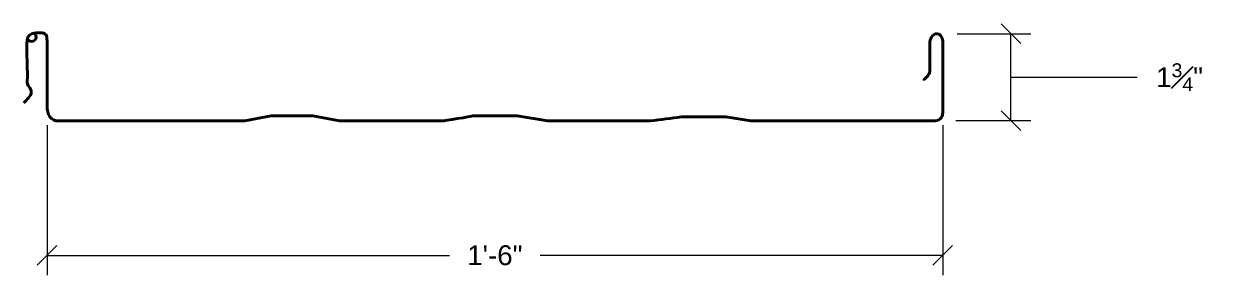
# Model space of a CAD drawing. Header units: inches. Extents: x -293 to 39679, y -468 to 488.
# Drawn here: x -71.5 to -47.53, y 2.83 to 7.89 of the extents above; entities that cross this region are included whole.
import ezdxf

# ---------------------------------------------------------------- set-up
doc = ezdxf.new("R2010")
doc.units = ezdxf.units.IN
doc.header["$MEASUREMENT"] = 0
doc.layers.get('Defpoints').update_dxf_attribs({"color": 3})
doc.layers.add('NSE-Panels 03', color=3, linetype='Continuous', lineweight=40)
doc.styles.add('004 - NSSM - Standard', font='arial.ttf', dxfattribs={"height": 0.4})
doc.dimstyles.new('004 - NSSM - Standard', dxfattribs={"dimtxt": 0.4, "dimasz": 0.4, "dimexe": 0.4, "dimexo": 0.4, "dimgap": 0.4, "dimtad": 0, "dimtih": 1, "dimtoh": 1, "dimdec": 4, "dimzin": 3, "dimdsep": 46, "dimlunit": 4, "dimtxsty": '004 - NSSM - Standard', "dimblk": 'OBLIQUE', "dimcen": 0.4, "dimclrd": 51, "dimclre": 51, "dimclrt": 256, "dimadec": 0, "dimazin": 0, "dimtfac": 0.7, "dimtdec": 4, "dimtmove": 1, "dimatfit": 2, "dimfxl": 1, "dimtfill": 1, "dimtfillclr": 11, "dimfrac": 1, "dimtolj": 1, "dimtzin": 0, "dimlwd": 0, "dimlwe": 0, "dimarcsym": 0})

# ---------------------------------------------------------------- blocks, each defined once
blk = doc.blocks.new('_Oblique')
at = {"color": 0, "linetype": 'ByBlock', "lineweight": -2}
blk.add_line((-0.5, -0.5), (0.5, 0.5), dxfattribs=at)
blk = doc.blocks.new('*D34')
at = {"color": 51, "lineweight": 0, "transparency": 16777216}
for p, q in [((-52.743, 7.689), (-51.258, 7.689)), ((-51.658, 5.938), (-51.658, 7.689)), ((-51.658, 6.813), (-49.925, 6.813)), ((-49.925, 6.813), (-49.125, 6.813)), ((-52.764, 5.938), (-51.258, 5.938))]:
    blk.add_line(p, q, dxfattribs=at)
at = {"layer": 'Defpoints', "color": 0, "transparency": 16777216}
for p in [(-53.143, 7.689), (-51.658, 7.689), (-53.164, 5.938)]:
    blk.add_point(p, dxfattribs=at)
at = {"color": 51, "lineweight": 0, "transparency": 16777216, "xscale": 0.4, "yscale": 0.4, "zscale": 0.4}
for p, rotation in [((-51.658, 7.689), 90), ((-51.658, 5.938), 270)]:
    blk.add_blockref('_Oblique', p, dxfattribs=dict(at, rotation=rotation))
at = {"transparency": 16777216, "insert": (-48.27, 6.813), "char_height": 0.4, "attachment_point": 5, "style": '004 - NSSM - Standard', "bg_fill": 3, "box_fill_scale": 1.25, "bg_fill_color": 256, "bg_fill_true_color": 13158600, "bg_fill_transparency": 0}
blk.add_mtext('\\A1;1{\\H0.7x;\\S3#4;}"', dxfattribs=at)
blk = doc.blocks.new('*D35')
at = {"color": 51, "lineweight": 0, "transparency": 16777216}
for p, q in [((-71.031, 5.845), (-71.031, 2.825)), ((-53.031, 5.845), (-53.031, 2.825)), ((-71.031, 3.225), (-62.944, 3.225)), ((-53.031, 3.225), (-61.118, 3.225))]:
    blk.add_line(p, q, dxfattribs=at)
at = {"layer": 'Defpoints', "color": 0, "transparency": 16777216}
for p in [(-71.031, 6.245), (-53.031, 6.245), (-53.031, 3.225)]:
    blk.add_point(p, dxfattribs=at)
at = {"color": 51, "lineweight": 0, "transparency": 16777216, "xscale": 0.4, "yscale": 0.4, "zscale": 0.4, "rotation": 180}
blk.add_blockref('_Oblique', (-71.031, 3.225), dxfattribs=at)
at = {"color": 51, "lineweight": 0, "transparency": 16777216, "xscale": 0.4, "yscale": 0.4, "zscale": 0.4}
blk.add_blockref('_Oblique', (-53.031, 3.225), dxfattribs=at)
at = {"transparency": 16777216, "insert": (-62.031, 3.225), "char_height": 0.4, "attachment_point": 5, "style": '004 - NSSM - Standard', "bg_fill": 3, "box_fill_scale": 1.25, "bg_fill_color": 256, "bg_fill_true_color": 13158600, "bg_fill_transparency": 0}
blk.add_mtext('\\A1;1\'-6"', dxfattribs=at)

msp = doc.modelspace()

# ---------------------------------------------------------------- linework, layer by layer
at = {"layer": 'NSE-Panels 03'}
msp.add_line((-56.8889, 5.93196), (-53.22836, 5.93196), dxfattribs=at)
for points in [[(-71.03077, 7.54346), (-71.03077, 6.24457)], [(-53.29012, 7.49946), (-53.29012, 6.93361)], [(-53.03077, 6.10133), (-53.03077, 7.53584)], [(-70.79964, 5.93196), (-67.05893, 5.93196), (-66.5275, 6.03228)], [(-65.69217, 6.03228), (-65.15279, 5.93196), (-63.08274, 5.93196)], [(-62.47605, 6.03228), (-61.5855, 6.03228), (-60.97597, 5.93196)], [(-58.27973, 6.01409), (-57.38907, 6.01409), (-56.8889, 5.93196)]]:
    msp.add_lwpolyline(points, dxfattribs=at)
for centre, radius, start, end in [((-66.10984, -188.08913), 194.12186, 89.8767255, 90.1232745), ((-50.96953, -52.15209), 58.62374, 97.163254, 97.7805068), ((-59.94094, -358.3334), 364.26683, 89.8371999, 90.1628001)]:
    msp.add_arc(centre, radius, start, end, dxfattribs=at)
for points in [[(-71.43117, 7.56416), (-71.41646, 7.74148), (-71.17106, 7.70347), (-71.17106, 7.70347)], [(-71.27633, 7.68591), (-71.28351, 7.6951), (-71.29538, 7.69835), (-71.30941, 7.69718)], [(-71.27853, 7.56078), (-71.24473, 7.59596), (-71.24266, 7.64283), (-71.27633, 7.68591)], [(-71.17106, 7.70347), (-71.05365, 7.71055), (-71.03077, 7.6611), (-71.03077, 7.54346)], [(-53.14372, 7.68876), (-53.24905, 7.68876), (-53.29012, 7.57287), (-53.29012, 7.49946)], [(-53.03077, 7.53584), (-53.03077, 7.62417), (-53.08828, 7.68876), (-53.14372, 7.68876)], [(-71.43019, 6.7394), (-71.41374, 6.87163), (-71.44773, 7.36744), (-71.43117, 7.56416)], [(-71.42719, 7.58963), (-71.42631, 7.58294), (-71.42372, 7.57649), (-71.41908, 7.57049)], [(-71.41908, 7.57049), (-71.38674, 7.5261), (-71.3167, 7.52128), (-71.27853, 7.56078)], [(-71.34795, 6.50968), (-71.34795, 6.61414), (-71.44304, 6.63571), (-71.43019, 6.7394)], [(-53.29012, 6.93361), (-53.29012, 6.85464), (-53.41864, 6.75596), (-53.41864, 6.75596)], [(-71.49685, 6.29478), (-71.44751, 6.36122), (-71.34795, 6.42745), (-71.34795, 6.50968)], [(-71.03077, 6.24457), (-71.03077, 6.05047), (-70.96182, 5.93196), (-70.79964, 5.93196)], [(-63.08274, 5.93196), (-63.08274, 5.93196), (-62.47605, 6.02476), (-62.47605, 6.03228)], [(-53.22836, 5.93196), (-53.10026, 5.93196), (-53.03077, 5.98642), (-53.03077, 6.10133)]]:
    msp.add_open_spline(points, degree=3, dxfattribs=at)

# ---------------------------------------------------------------- next in the draw order: dimensions: what is measured, and where the dimension line sits
dim = msp.add_linear_dim(base=(-51.65771, 7.68876), p1=(-53.1636, 5.93754), p2=(-53.14288, 7.68876), angle=90, dimstyle='004 - NSSM - Standard')
dim.commit()
dim.dimension.update_dxf_attribs({"geometry": '*D34', "text_midpoint": (-48.72549, 6.81315)})

# ---------------------------------------------------------------- next in the draw order: dimensions: what is measured, and where the dimension line sits
dim = msp.add_linear_dim(base=(-53.03077, 3.2253), p1=(-71.03077, 6.24457), p2=(-53.03077, 6.24457), dimstyle='004 - NSSM - Standard')
dim.commit()
dim.dimension.update_dxf_attribs({"geometry": '*D35', "text_midpoint": (-62.03077, 3.2253)})

doc.saveas('drawing.dxf')
